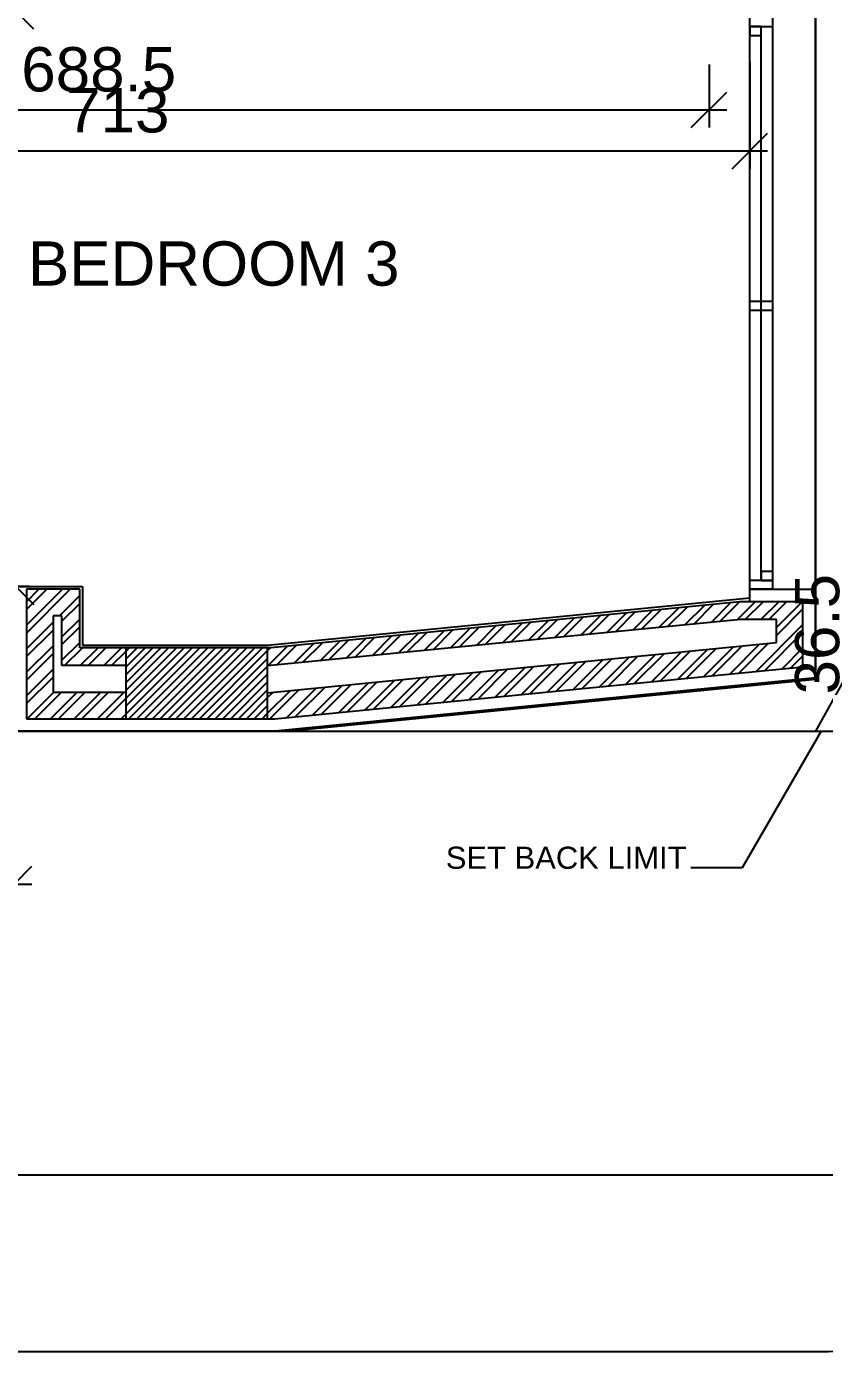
# Model space of a CAD drawing. Extents: x -1.8 to 45.6, y -22.6 to 61.5.
# Drawn here: x 34.46 to 38.96, y 0 to 7.47 of the extents above; entities that cross this region are included whole.
import ezdxf
from ezdxf.enums import TextEntityAlignment as Align

# ---------------------------------------------------------------- set-up
doc = ezdxf.new("R2010")
doc.units = 0
doc.header["$MEASUREMENT"] = 0
doc.layers.get('0').update_dxf_attribs({"linetype": 'CONTINUOUS'})
for name, color, linetype in [('60%', 7, 'CONTINUOUS'), ('A-ALU', 9, 'CONTINUOUS'), ('A-AREAS', 6, 'CONTINUOUS'), ('a-dim', 3, 'CONTINUOUS'), ('A-HATCH-CONC', 8, 'CONTINUOUS'), ('A-HATCH-WALL', 8, 'CONTINUOUS'), ('A-NOMENCLATURE', 3, 'CONTINUOUS'), ('A-PLASTER', 8, 'CONTINUOUS'), ('A-PROJECTION', 9, 'CONTINUOUS'), ('a-revetement', 1, 'CONTINUOUS'), ('A-WALL', 4, 'CONTINUOUS'), ('AXIS_50$0$A-ANNO-TX-50', 3, 'CONTINUOUS'), ('S-2ND-3RD-4-5-6TH$0$A-STR 2-3-4-5-6', 2, 'CONTINUOUS'), ('S-2ND-3RD-4-5-6TH$0$N-PLOT', 5, 'CONTINUOUS')]:
    doc.layers.add(name, color=color, linetype=linetype)
doc.styles.add('A100-STEXT', font='arial.ttf', dxfattribs={"height": 0.25})
doc.styles.add('AXIS_50$0$A50-STEXT', font='arial.ttf', dxfattribs={"height": 0.125})

# ---------------------------------------------------------------- blocks, each defined once
blk = doc.blocks.new('_OBLIQUE')
at = {"color": 0, "linetype": 'ByBlock'}
blk.add_line((-0.5, -0.5), (0.5, 0.5), dxfattribs=at)

msp = doc.modelspace()

# ---------------------------------------------------------------- linework, layer by layer
at = {"layer": '60%', "color": 15}
for p, q in [((27.63837, 2.63713), (34.48837, 2.63713)), ((27.63837, 2.63713), (34.48837, 2.63713)), ((-0.09163, 0.99586), (43.05837, 0.99586)), ((-0.09163, 0.99586), (43.05837, 0.99586))]:
    msp.add_line(p, q, dxfattribs=at)
at = {"layer": 'A-ALU'}
for p, q in [((38.90837, 4.3), (38.90837, 10.8)), ((38.90837, 4.3), (38.90837, 10.8)), ((38.53837, 4.3), (38.53837, 7.52499)), ((38.53837, 4.3), (38.53837, 7.52499)), ((38.66837, 4.3), (38.66837, 7.52499)), ((38.66837, 4.3), (38.66837, 7.52499)), ((38.53837, 7.47499), (38.66837, 7.47499)), ((38.53837, 7.47499), (38.66837, 7.47499)), ((38.60337, 4.35), (38.60337, 7.47499)), ((38.60337, 4.35), (38.60337, 7.47499)), ((38.53837, 5.92499), (38.66837, 5.92499)), ((38.53837, 5.92499), (38.66837, 5.92499)), ((38.53837, 5.87499), (38.66837, 5.87499)), ((38.53837, 5.87499), (38.66837, 5.87499)), ((38.66837, 4.35), (38.53837, 4.35)), ((38.66837, 4.35), (38.53837, 4.35)), ((38.66837, 4.3), (38.53837, 4.3)), ((38.66837, 4.3), (38.53837, 4.3))]:
    msp.add_line(p, q, dxfattribs=at)
for points in [[(38.60337, 7.47499), (38.53837, 7.47499), (38.53837, 7.42499), (38.60337, 7.42499)], [(38.60337, 7.47499), (38.53837, 7.47499), (38.53837, 7.42499), (38.60337, 7.42499)], [(38.66837, 4.40001), (38.60337, 4.40001), (38.60337, 4.35), (38.66837, 4.35)], [(38.66837, 4.40001), (38.60337, 4.40001), (38.60337, 4.35), (38.66837, 4.35)]]:
    msp.add_lwpolyline(points, close=True, dxfattribs=at)
at = {"layer": 'A-AREAS'}
for p, q in [((38.90837, 10.8), (38.90837, 3.79966)), ((38.90837, 3.79966), (35.8618, 3.5)), ((35.8618, 3.5), (34.38837, 3.5))]:
    msp.add_line(p, q, dxfattribs=at)
at = {"layer": 'a-dim', "color": 15}
for p, q in [((38.30837, 7.26), (38.30837, 6.90427)), ((38.53837, 7.275), (38.53837, 6.67263)), ((31.32337, 7.00427), (38.40837, 7.00427)), ((31.30837, 6.77263), (38.63837, 6.77263)), ((34.47337, 4.315), (34.10256, 4.315)), ((34.47337, 4.315), (34.29878, 4.315))]:
    msp.add_line(p, q, dxfattribs=at)
at = {"layer": 'A-HATCH-CONC'}
for p, q in [((35.01837, 3.94986), (35.0385, 3.97)), ((35.01837, 3.90567), (35.0827, 3.97)), ((35.01837, 3.86148), (35.12689, 3.97)), ((35.01837, 3.81728), (35.17109, 3.97)), ((35.01837, 3.77309), (35.21528, 3.97)), ((35.01837, 3.72889), (35.25948, 3.97)), ((35.01837, 3.6847), (35.30367, 3.97)), ((35.01837, 3.6405), (35.34786, 3.97)), ((35.01837, 3.59631), (35.39206, 3.97)), ((35.01837, 3.94986), (35.0385, 3.97)), ((35.01837, 3.90567), (35.0827, 3.97)), ((35.01837, 3.86148), (35.12689, 3.97)), ((35.01837, 3.81728), (35.17109, 3.97)), ((35.01837, 3.77309), (35.21528, 3.97)), ((35.01837, 3.72889), (35.25948, 3.97)), ((35.01837, 3.6847), (35.30367, 3.97)), ((35.01837, 3.6405), (35.34786, 3.97)), ((35.01837, 3.59631), (35.39206, 3.97)), ((35.03625, 3.57), (35.43625, 3.97)), ((35.03625, 3.57), (35.43625, 3.97)), ((35.08045, 3.57), (35.48045, 3.97)), ((35.08045, 3.57), (35.48045, 3.97)), ((35.12464, 3.57), (35.52464, 3.97)), ((35.12464, 3.57), (35.52464, 3.97)), ((35.16883, 3.57), (35.56883, 3.97)), ((35.16883, 3.57), (35.56883, 3.97)), ((35.21303, 3.57), (35.61303, 3.97)), ((35.21303, 3.57), (35.61303, 3.97)), ((35.25722, 3.57), (35.65722, 3.97)), ((35.25722, 3.57), (35.65722, 3.97)), ((35.30142, 3.57), (35.70142, 3.97)), ((35.30142, 3.57), (35.70142, 3.97)), ((35.34561, 3.57), (35.74561, 3.97)), ((35.34561, 3.57), (35.74561, 3.97)), ((35.38981, 3.57), (35.78981, 3.97)), ((35.38981, 3.57), (35.78981, 3.97)), ((35.434, 3.57), (35.81837, 3.95437)), ((35.434, 3.57), (35.81837, 3.95437)), ((35.47819, 3.57), (35.81837, 3.91017)), ((35.47819, 3.57), (35.81837, 3.91017)), ((35.52239, 3.57), (35.81837, 3.86598)), ((35.52239, 3.57), (35.81837, 3.86598)), ((35.56658, 3.57), (35.81837, 3.82179)), ((35.56658, 3.57), (35.81837, 3.82179)), ((35.61078, 3.57), (35.81837, 3.77759)), ((35.61078, 3.57), (35.81837, 3.77759)), ((35.65497, 3.57), (35.81837, 3.7334)), ((35.65497, 3.57), (35.81837, 3.7334)), ((35.69916, 3.57), (35.81837, 3.6892)), ((35.69916, 3.57), (35.81837, 3.6892)), ((35.74336, 3.57), (35.81837, 3.64501)), ((35.74336, 3.57), (35.81837, 3.64501)), ((35.78755, 3.57), (35.81837, 3.60082)), ((35.78755, 3.57), (35.81837, 3.60082))]:
    msp.add_line(p, q, dxfattribs=at)
at = {"layer": 'A-HATCH-WALL'}
for p, q in [((34.45837, 4.22955), (34.52881, 4.3)), ((34.45837, 4.09697), (34.6614, 4.3)), ((34.45837, 4.18536), (34.57301, 4.3)), ((34.45837, 4.05278), (34.70559, 4.3)), ((34.45837, 4.22955), (34.52881, 4.3)), ((34.45837, 4.09697), (34.6614, 4.3)), ((34.45837, 4.18536), (34.57301, 4.3)), ((34.45837, 4.05278), (34.70559, 4.3)), ((34.64398, 4.15), (34.75837, 4.26439)), ((34.64398, 4.15), (34.75837, 4.26439)), ((34.65837, 4.12019), (34.75837, 4.22019)), ((34.65837, 4.12019), (34.75837, 4.22019)), ((37.92773, 4.07499), (38.03917, 4.18644)), ((37.92773, 4.07499), (38.03917, 4.18644)), ((38.02576, 4.08463), (38.1372, 4.19608)), ((38.02576, 4.08463), (38.1372, 4.19608)), ((38.07477, 4.08945), (38.18622, 4.2009)), ((38.07477, 4.08945), (38.18622, 4.2009)), ((38.17281, 4.0991), (38.28425, 4.21054)), ((38.17281, 4.0991), (38.28425, 4.21054)), ((38.22182, 4.10392), (38.33326, 4.21536)), ((38.22182, 4.10392), (38.33326, 4.21536)), ((38.31985, 4.11356), (38.4313, 4.22501)), ((38.31985, 4.11356), (38.4313, 4.22501)), ((38.36887, 4.11838), (38.48031, 4.22983)), ((38.36887, 4.11838), (38.48031, 4.22983)), ((38.4669, 4.12802), (38.56887, 4.23)), ((38.4669, 4.12802), (38.56887, 4.23)), ((38.51307, 4.13), (38.61307, 4.23)), ((38.51307, 4.13), (38.61307, 4.23)), ((38.60146, 4.13), (38.70146, 4.23)), ((38.60146, 4.13), (38.70146, 4.23)), ((38.64565, 4.13), (38.74565, 4.23)), ((38.64565, 4.13), (38.74565, 4.23)), ((38.68837, 4.08433), (38.83404, 4.23)), ((38.68837, 4.08433), (38.83404, 4.23)), ((38.68837, 4.04014), (38.83837, 4.19014)), ((38.68837, 4.04014), (38.83837, 4.19014)), ((34.45837, 3.96439), (34.60837, 4.11439)), ((34.45837, 3.96439), (34.60837, 4.11439)), ((34.65837, 4.03181), (34.75837, 4.13181)), ((34.65837, 4.03181), (34.75837, 4.13181)), ((37.1925, 4.00267), (37.30394, 4.11412)), ((37.1925, 4.00267), (37.30394, 4.11412)), ((37.29053, 4.01232), (37.40197, 4.12376)), ((37.29053, 4.01232), (37.40197, 4.12376)), ((37.33954, 4.01714), (37.45099, 4.12858)), ((37.33954, 4.01714), (37.45099, 4.12858)), ((37.43757, 4.02678), (37.54902, 4.13822)), ((37.43757, 4.02678), (37.54902, 4.13822)), ((37.48659, 4.0316), (37.59803, 4.14305)), ((37.48659, 4.0316), (37.59803, 4.14305)), ((37.58462, 4.04124), (37.69607, 4.15269)), ((37.58462, 4.04124), (37.69607, 4.15269)), ((37.63364, 4.04606), (37.74508, 4.15751)), ((37.63364, 4.04606), (37.74508, 4.15751)), ((37.73167, 4.05571), (37.84311, 4.16715)), ((37.73167, 4.05571), (37.84311, 4.16715)), ((37.78068, 4.06053), (37.89213, 4.17197)), ((37.78068, 4.06053), (37.89213, 4.17197)), ((37.87871, 4.07017), (37.99016, 4.18161)), ((37.87871, 4.07017), (37.99016, 4.18161)), ((34.45837, 3.92019), (34.60837, 4.07019)), ((34.45837, 3.92019), (34.60837, 4.07019)), ((34.65837, 3.98761), (34.75837, 4.08761)), ((34.65837, 3.98761), (34.75837, 4.08761)), ((36.40825, 3.92553), (36.5197, 4.03698)), ((36.40825, 3.92553), (36.5197, 4.03698)), ((36.45727, 3.93036), (36.56871, 4.0418)), ((36.45727, 3.93036), (36.56871, 4.0418)), ((36.5553, 3.94), (36.66674, 4.05144)), ((36.5553, 3.94), (36.66674, 4.05144)), ((36.60431, 3.94482), (36.71576, 4.05626)), ((36.60431, 3.94482), (36.71576, 4.05626)), ((36.70234, 3.95446), (36.81379, 4.06591)), ((36.70234, 3.95446), (36.81379, 4.06591)), ((36.75136, 3.95928), (36.8628, 4.07073)), ((36.75136, 3.95928), (36.8628, 4.07073)), ((36.84939, 3.96893), (36.96083, 4.08037)), ((36.84939, 3.96893), (36.96083, 4.08037)), ((36.89841, 3.97375), (37.00985, 4.08519)), ((36.89841, 3.97375), (37.00985, 4.08519)), ((36.99644, 3.98339), (37.10788, 4.09483)), ((36.99644, 3.98339), (37.10788, 4.09483)), ((37.04545, 3.98821), (37.1569, 4.09965)), ((37.04545, 3.98821), (37.1569, 4.09965)), ((37.14348, 3.99785), (37.25493, 4.1093)), ((37.14348, 3.99785), (37.25493, 4.1093)), ((38.5737, 3.83708), (38.83837, 4.10175)), ((38.5737, 3.83708), (38.83837, 4.10175)), ((38.62272, 3.8419), (38.83837, 4.05755)), ((38.62272, 3.8419), (38.83837, 4.05755)), ((34.45837, 3.83181), (34.60837, 3.98181)), ((34.45837, 3.83181), (34.60837, 3.98181)), ((34.65837, 3.89922), (34.75837, 3.99922)), ((34.65837, 3.89922), (34.75837, 3.99922)), ((34.67334, 3.87), (34.77334, 3.97)), ((34.67334, 3.87), (34.77334, 3.97)), ((34.76173, 3.87), (34.86173, 3.97)), ((34.76173, 3.87), (34.86173, 3.97)), ((34.80592, 3.87), (34.90592, 3.97)), ((34.80592, 3.87), (34.90592, 3.97)), ((34.89431, 3.87), (34.99431, 3.97)), ((34.89431, 3.87), (34.99431, 3.97)), ((35.81837, 3.95437), (35.834, 3.97)), ((35.81837, 3.95437), (35.834, 3.97)), ((35.82007, 3.86768), (35.93151, 3.97912)), ((35.82007, 3.86768), (35.93151, 3.97912)), ((35.86908, 3.8725), (35.98053, 3.98395)), ((35.86908, 3.8725), (35.98053, 3.98395)), ((35.96711, 3.88214), (36.07856, 3.99359)), ((35.96711, 3.88214), (36.07856, 3.99359)), ((36.01613, 3.88697), (36.12757, 3.99841)), ((36.01613, 3.88697), (36.12757, 3.99841)), ((36.11416, 3.89661), (36.2256, 4.00805)), ((36.11416, 3.89661), (36.2256, 4.00805)), ((36.16318, 3.90143), (36.27462, 4.01287)), ((36.16318, 3.90143), (36.27462, 4.01287)), ((36.26121, 3.91107), (36.37265, 4.02252)), ((36.26121, 3.91107), (36.37265, 4.02252)), ((36.31022, 3.91589), (36.42167, 4.02734)), ((36.31022, 3.91589), (36.42167, 4.02734)), ((38.18158, 3.79851), (38.34875, 3.96568)), ((38.18158, 3.79851), (38.34875, 3.96568)), ((38.27961, 3.80815), (38.44678, 3.97532)), ((38.27961, 3.80815), (38.44678, 3.97532)), ((38.32863, 3.81298), (38.49579, 3.98014)), ((38.32863, 3.81298), (38.49579, 3.98014)), ((38.42666, 3.82262), (38.59382, 3.98978)), ((38.42666, 3.82262), (38.59382, 3.98978)), ((38.47567, 3.82744), (38.64284, 3.99461)), ((38.47567, 3.82744), (38.64284, 3.99461)), ((38.72075, 3.85155), (38.83837, 3.96917)), ((38.72075, 3.85155), (38.83837, 3.96917)), ((34.45837, 3.78761), (34.60837, 3.93761)), ((34.45837, 3.78761), (34.60837, 3.93761)), ((34.9385, 3.87), (35.01837, 3.94986)), ((34.9385, 3.87), (35.01837, 3.94986)), ((37.39733, 3.72137), (37.5645, 3.88854)), ((37.39733, 3.72137), (37.5645, 3.88854)), ((37.44635, 3.72619), (37.61352, 3.89336)), ((37.44635, 3.72619), (37.61352, 3.89336)), ((37.54438, 3.73584), (37.71155, 3.903)), ((37.54438, 3.73584), (37.71155, 3.903)), ((37.5934, 3.74066), (37.76056, 3.90782)), ((37.5934, 3.74066), (37.76056, 3.90782)), ((37.69143, 3.7503), (37.85859, 3.91747)), ((37.69143, 3.7503), (37.85859, 3.91747)), ((37.74044, 3.75512), (37.90761, 3.92229)), ((37.74044, 3.75512), (37.90761, 3.92229)), ((37.83847, 3.76476), (38.00564, 3.93193)), ((37.83847, 3.76476), (38.00564, 3.93193)), ((37.88749, 3.76959), (38.05465, 3.93675)), ((37.88749, 3.76959), (38.05465, 3.93675)), ((37.98552, 3.77923), (38.15268, 3.94639)), ((37.98552, 3.77923), (38.15268, 3.94639)), ((38.03453, 3.78405), (38.2017, 3.95122)), ((38.03453, 3.78405), (38.2017, 3.95122)), ((38.13256, 3.79369), (38.29973, 3.96086)), ((38.13256, 3.79369), (38.29973, 3.96086)), ((38.76976, 3.85637), (38.83837, 3.92497)), ((38.76976, 3.85637), (38.83837, 3.92497)), ((34.45837, 3.69922), (34.60837, 3.84922)), ((34.45837, 3.69922), (34.60837, 3.84922)), ((36.6621, 3.64906), (36.82927, 3.81622)), ((36.6621, 3.64906), (36.82927, 3.81622)), ((36.71112, 3.65388), (36.87829, 3.82104)), ((36.71112, 3.65388), (36.87829, 3.82104)), ((36.80915, 3.66352), (36.97632, 3.83069)), ((36.80915, 3.66352), (36.97632, 3.83069)), ((36.85817, 3.66834), (37.02533, 3.83551)), ((36.85817, 3.66834), (37.02533, 3.83551)), ((36.9562, 3.67798), (37.12336, 3.84515)), ((36.9562, 3.67798), (37.12336, 3.84515)), ((37.00521, 3.6828), (37.17238, 3.84997)), ((37.00521, 3.6828), (37.17238, 3.84997)), ((37.10324, 3.69245), (37.27041, 3.85961)), ((37.10324, 3.69245), (37.27041, 3.85961)), ((37.15226, 3.69727), (37.31942, 3.86443)), ((37.15226, 3.69727), (37.31942, 3.86443)), ((37.25029, 3.70691), (37.41745, 3.87408)), ((37.25029, 3.70691), (37.41745, 3.87408)), ((37.2993, 3.71173), (37.46647, 3.8789)), ((37.2993, 3.71173), (37.46647, 3.8789)), ((34.45837, 3.65503), (34.60837, 3.80503)), ((34.45837, 3.65503), (34.60837, 3.80503)), ((35.92687, 3.57674), (36.09404, 3.7439)), ((35.92687, 3.57674), (36.09404, 3.7439)), ((35.97589, 3.58156), (36.14306, 3.74873)), ((35.97589, 3.58156), (36.14306, 3.74873)), ((36.07392, 3.5912), (36.24109, 3.75837)), ((36.07392, 3.5912), (36.24109, 3.75837)), ((36.12293, 3.59602), (36.2901, 3.76319)), ((36.12293, 3.59602), (36.2901, 3.76319)), ((36.22097, 3.60567), (36.38813, 3.77283)), ((36.22097, 3.60567), (36.38813, 3.77283)), ((36.26998, 3.61049), (36.43715, 3.77765)), ((36.26998, 3.61049), (36.43715, 3.77765)), ((36.36801, 3.62013), (36.53518, 3.7873)), ((36.36801, 3.62013), (36.53518, 3.7873)), ((36.41703, 3.62495), (36.58419, 3.79212)), ((36.41703, 3.62495), (36.58419, 3.79212)), ((36.51506, 3.63459), (36.68222, 3.80176)), ((36.51506, 3.63459), (36.68222, 3.80176)), ((36.56407, 3.63941), (36.73124, 3.80658)), ((36.56407, 3.63941), (36.73124, 3.80658)), ((34.46173, 3.57), (34.61173, 3.72)), ((34.46173, 3.57), (34.61173, 3.72)), ((34.50592, 3.57), (34.65592, 3.72)), ((34.50592, 3.57), (34.65592, 3.72)), ((34.59431, 3.57), (34.74431, 3.72)), ((34.59431, 3.57), (34.74431, 3.72)), ((34.6385, 3.57), (34.7885, 3.72)), ((34.6385, 3.57), (34.7885, 3.72)), ((34.72689, 3.57), (34.87689, 3.72)), ((34.72689, 3.57), (34.87689, 3.72)), ((34.77109, 3.57), (34.92109, 3.72)), ((34.77109, 3.57), (34.92109, 3.72)), ((34.85948, 3.57), (35.00948, 3.72)), ((34.85948, 3.57), (35.00948, 3.72)), ((34.90367, 3.57), (35.01837, 3.6847)), ((34.90367, 3.57), (35.01837, 3.6847)), ((35.81837, 3.60082), (35.94699, 3.72944)), ((35.81837, 3.60082), (35.94699, 3.72944)), ((35.81837, 3.6892), (35.84896, 3.7198)), ((35.81837, 3.6892), (35.84896, 3.7198)), ((35.83175, 3.57), (35.99601, 3.73426)), ((35.83175, 3.57), (35.99601, 3.73426)), ((34.99206, 3.57), (35.01837, 3.59631)), ((34.99206, 3.57), (35.01837, 3.59631))]:
    msp.add_line(p, q, dxfattribs=at)
at = {"layer": 'A-PLASTER'}
for p, q in [((34.38837, 4.315), (34.77337, 4.315)), ((34.38837, 4.315), (34.77337, 4.315)), ((34.77337, 4.315), (34.77337, 3.985)), ((34.77337, 4.315), (34.77337, 3.985)), ((35.81763, 3.985), (38.53837, 4.25261)), ((35.81763, 3.985), (38.53837, 4.25261)), ((34.77337, 3.985), (35.81763, 3.985)), ((34.77337, 3.985), (35.81763, 3.985))]:
    msp.add_line(p, q, dxfattribs=at)
at = {"layer": 'A-PROJECTION', "ltscale": 0.5}
msp.add_line((42.95837, 10.8), (38.90837, 3.5), dxfattribs=at)
msp.add_line((42.95837, 10.8), (38.90837, 3.5), dxfattribs=at)
at = {"layer": 'A-PROJECTION'}
msp.add_line((35.92837, 3.5), (42.95837, 3.5), dxfattribs=at)
msp.add_line((35.92837, 3.5), (42.95837, 3.5), dxfattribs=at)
at = {"layer": 'a-revetement'}
for p, q in [((38.53837, 4.3), (38.90837, 4.3)), ((38.53837, 4.23), (38.53837, 4.3)), ((38.53837, 4.3), (38.90837, 4.3)), ((38.53837, 4.23), (38.53837, 4.3)), ((38.90837, 3.79311), (38.90837, 4.3)), ((38.90837, 3.79311), (38.90837, 4.3)), ((35.92837, 3.5), (38.90837, 3.79311)), ((35.92837, 3.5), (38.90837, 3.79311)), ((34.38837, 3.5), (35.92837, 3.5)), ((34.38837, 3.5), (35.92837, 3.5))]:
    msp.add_line(p, q, dxfattribs=at)
at = {"layer": 'A-WALL'}
for p, q in [((34.75837, 4.3), (34.45837, 4.3)), ((34.45837, 4.3), (34.45837, 3.57)), ((34.75837, 4.3), (34.45837, 4.3)), ((34.45837, 4.3), (34.45837, 3.57)), ((34.75837, 3.97), (34.75837, 4.3)), ((34.75837, 3.97), (34.75837, 4.3)), ((38.48208, 4.23), (35.83874, 3.97)), ((38.48208, 4.23), (35.83874, 3.97)), ((38.83837, 4.23), (38.48208, 4.23)), ((38.83837, 4.23), (38.48208, 4.23)), ((38.83837, 3.86311), (38.83837, 4.23)), ((38.83837, 3.86311), (38.83837, 4.23)), ((34.65837, 4.15), (34.60837, 4.15)), ((34.60837, 4.15), (34.60837, 3.72)), ((34.65837, 4.15), (34.60837, 4.15)), ((34.60837, 4.15), (34.60837, 3.72)), ((34.65837, 3.87), (34.65837, 4.15)), ((34.65837, 3.87), (34.65837, 4.15)), ((38.48698, 4.13), (35.81837, 3.86751)), ((38.48698, 4.13), (35.81837, 3.86751)), ((38.68837, 4.13), (38.48698, 4.13)), ((38.68837, 4.13), (38.48698, 4.13)), ((38.68837, 3.99908), (38.68837, 4.13)), ((38.68837, 3.99908), (38.68837, 4.13)), ((35.01837, 3.97), (34.75837, 3.97)), ((35.01837, 3.97), (34.75837, 3.97)), ((35.81837, 3.71679), (38.68837, 3.99908)), ((35.81837, 3.71679), (38.68837, 3.99908)), ((35.83874, 3.97), (35.81837, 3.97)), ((35.83874, 3.97), (35.81837, 3.97)), ((35.01837, 3.87), (34.65837, 3.87)), ((35.01837, 3.87), (34.65837, 3.87)), ((35.85837, 3.57), (38.83837, 3.86311)), ((35.85837, 3.57), (38.83837, 3.86311)), ((34.60837, 3.72), (35.01837, 3.72)), ((34.60837, 3.72), (35.01837, 3.72)), ((34.45837, 3.57), (35.01837, 3.57)), ((34.45837, 3.57), (35.01837, 3.57)), ((35.81837, 3.57), (35.85837, 3.57)), ((35.81837, 3.57), (35.85837, 3.57))]:
    msp.add_line(p, q, dxfattribs=at)
at = {"layer": 'AXIS_50$0$A-ANNO-TX-50'}
for p, q in [((38.941, 3.5), (38.49563, 2.7286)), ((38.941, 3.5), (38.49563, 2.7286)), ((38.49563, 2.7286), (38.20544, 2.7286)), ((38.49563, 2.7286), (38.20544, 2.7286))]:
    msp.add_line(p, q, dxfattribs=at)
at = {"layer": 'S-2ND-3RD-4-5-6TH$0$A-STR 2-3-4-5-6'}
msp.add_lwpolyline([(35.01837, 3.57), (35.81837, 3.57), (35.81837, 3.97), (35.01837, 3.97)], close=True, dxfattribs=at)
at = {"layer": 'S-2ND-3RD-4-5-6TH$0$N-PLOT'}
msp.add_lwpolyline([(0, 0), (38.90837, 0, 0.4142136), (41.90837, 3), (41.90837, 55.45463, 0.4229554), (38.81912, 58.4533), (0, 57.29794)], format="xyb", close=True, dxfattribs=at)

# ---------------------------------------------------------------- block references
at = {"layer": '60%', "color": 15, "xscale": 0.2, "yscale": 0.2, "zscale": 0.2}
msp.add_blockref('_OBLIQUE', (34.38837, 2.63713), dxfattribs=at)
msp.add_blockref('_OBLIQUE', (34.38837, 2.63713), dxfattribs=at)
at = {"layer": 'a-dim', "color": 15, "xscale": 0.2, "yscale": 0.2, "zscale": 0.2}
for p, rotation in [((34.39878, 7.56), 90), ((34.39878, 4.315), 270)]:
    msp.add_blockref('_OBLIQUE', p, dxfattribs=dict(at, rotation=rotation))
for p in [(38.30837, 7.00427), (38.53837, 6.77263)]:
    msp.add_blockref('_OBLIQUE', p, dxfattribs=at)

# ---------------------------------------------------------------- texts
at = {"layer": 'a-dim', "char_height": 0.25, "attachment_point": 5, "style": 'A100-STEXT'}
for s, insert in [('\\A1;688.5', (34.86587, 7.23191)), ('\\A1;713', (34.97337, 7.00036))]:
    msp.add_mtext(s, dxfattribs=dict(at, insert=insert))
at = {"layer": 'a-dim', "insert": (38.91978, 4.04656), "char_height": 0.25, "attachment_point": 5, "rotation": 90, "style": 'A100-STEXT'}
msp.add_mtext('\\A1;36.5', dxfattribs=at)
at = {"layer": 'A-NOMENCLATURE', "style": 'A100-STEXT'}
msp.add_text('BEDROOM 3', height=0.25, dxfattribs=at).set_placement((35.51469, 6.13791), align=Align.MIDDLE)
at = {"layer": 'AXIS_50$0$A-ANNO-TX-50', "style": 'AXIS_50$0$A50-STEXT'}
msp.add_text('SET BACK LIMIT', height=0.125, rotation=360, dxfattribs=at).set_placement((36.82339, 2.72307))
msp.add_text('SET BACK LIMIT', height=0.125, rotation=360, dxfattribs=at).set_placement((36.82339, 2.72307))

doc.saveas('drawing.dxf')
